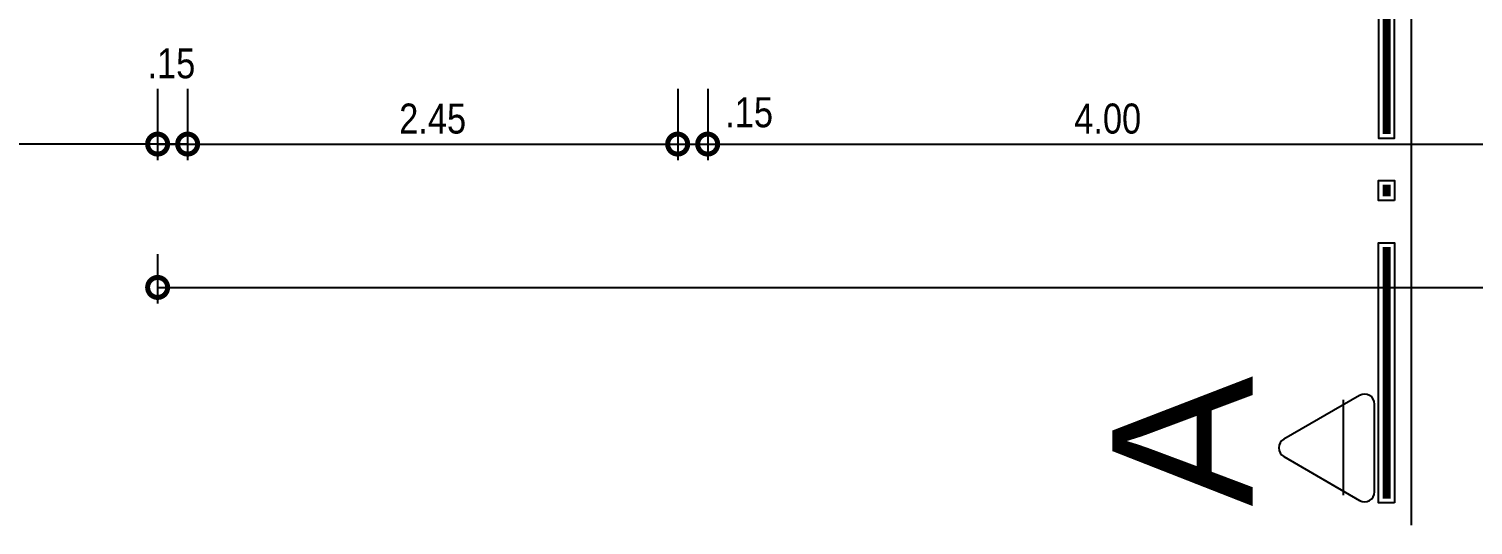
# Model space of a CAD drawing. Extents: x -109 to 1815, y -14679 to 345.
# Drawn here: x 87.94 to 95.16, y -5.56 to -3.07 of the extents above; entities that cross this region are included whole.
import ezdxf
from ezdxf.enums import TextEntityAlignment as Align

# ---------------------------------------------------------------- set-up
doc = ezdxf.new("R2010")
doc.units = 0
doc.header["$MEASUREMENT"] = 0
doc.layers.get('0').update_dxf_attribs({"linetype": 'CONTINUOUS'})
doc.layers.get('DEFPOINTS').update_dxf_attribs({"linetype": 'CONTINUOUS'})
for name, color, linetype in [('corte-esq-ext', 1, 'CONTINUOUS'), ('PORTA', 3, 'CONTINUOUS'), ('VARANDA', 1, 'CONTINUOUS')]:
    doc.layers.add(name, color=color, linetype=linetype)
doc.styles.add('CORTE', font='BOLD.SHX', dxfattribs={"height": 0.15})
doc.styles.add('PRANCHA', font='AVANT.SHX', dxfattribs={"height": 0.1})
doc.styles.add('REGUA120', font='arial.ttf')
doc.styles.add('SIMPLEX', font='techl___.ttf')
doc.dimstyles.new('50model', dxfattribs={"dimtxt": 0.15, "dimasz": 0.2, "dimexe": 0.08, "dimexo": 0.2, "dimgap": 0.05, "dimtad": 1, "dimzin": 4, "dimdsep": 46, "dimtxsty": 'SIMPLEX', "dimblk1": 'DOTSMALL', "dimblk2": 'DOTSMALL', "dimsah": 1, "dimcen": 0.2, "dimadec": 0, "dimazin": 0, "dimtfac": 1, "dimtmove": 2, "dimatfit": 3, "dimldrblk": 'DOTSMALL', "dimfxl": 1, "dimtvp": 1, "dimtolj": 1, "dimtzin": 0, "dimarcsym": 0})

# ---------------------------------------------------------------- blocks, each defined once
blk = doc.blocks.new('_DOTSMALL')
at = {"color": 0, "linetype": 'ByBlock', "ltscale": 0.05, "const_width": 0.5}
blk.add_lwpolyline([(-0.0625, 0, 1), (0.0625, 0, 1)], format="xyb", close=True, dxfattribs=at)
blk = doc.blocks.new('*D30')
at = {"layer": 'DEFPOINTS', "color": 0, "transparency": 16777216}
for p in [(88.5847, -4), (102.6847, -3.9756), (102.6847, -4.3672)]:
    blk.add_point(p, dxfattribs=at)
at = {"layer": 'PORTA', "color": 0, "lineweight": -2, "transparency": 16777216}
for p, q in [((102.6847, -4.1756), (102.6847, -4.4472)), ((88.5847, -4.2), (88.5847, -4.4472)), ((88.5847, -4.3672), (102.6847, -4.3672))]:
    blk.add_line(p, q, dxfattribs=at)
at = {"layer": 'PORTA', "color": 0, "lineweight": -2, "transparency": 16777216, "xscale": 0.2, "yscale": 0.2, "zscale": 0.2, "rotation": 180}
blk.add_blockref('_DOTSMALL', (88.5847, -4.3672), dxfattribs=at)
at = {"layer": 'PORTA', "color": 0, "lineweight": -2, "transparency": 16777216, "xscale": 0.2, "yscale": 0.2, "zscale": 0.2}
blk.add_blockref('_DOTSMALL', (102.6847, -4.3672), dxfattribs=at)
at = {"layer": 'PORTA', "color": 0, "transparency": 16777216, "insert": (95.6347, -4.2407), "char_height": 0.15, "attachment_point": 5, "style": 'SIMPLEX'}
blk.add_mtext('\\A1;14.10', dxfattribs=at)
blk = doc.blocks.new('*D24')
at = {"layer": 'DEFPOINTS', "color": 0, "transparency": 16777216}
for p in [(91.3347, -3.1736), (95.3347, -3.1736), (95.3347, -3.6502)]:
    blk.add_point(p, dxfattribs=at)
at = {"layer": 'PORTA', "color": 0, "lineweight": -2, "transparency": 16777216}
for p, q in [((91.3347, -3.3736), (91.3347, -3.7302)), ((95.3347, -3.3736), (95.3347, -3.7302)), ((91.3347, -3.6502), (95.3347, -3.6502))]:
    blk.add_line(p, q, dxfattribs=at)
at = {"layer": 'PORTA', "color": 0, "lineweight": -2, "transparency": 16777216, "xscale": 0.2, "yscale": 0.2, "zscale": 0.2, "rotation": 180}
blk.add_blockref('_DOTSMALL', (91.3347, -3.6502), dxfattribs=at)
at = {"layer": 'PORTA', "color": 0, "lineweight": -2, "transparency": 16777216, "xscale": 0.2, "yscale": 0.2, "zscale": 0.2}
blk.add_blockref('_DOTSMALL', (95.3347, -3.6502), dxfattribs=at)
at = {"layer": 'PORTA', "color": 0, "transparency": 16777216, "insert": (93.3347, -3.5236), "char_height": 0.15, "attachment_point": 5, "style": 'SIMPLEX'}
blk.add_mtext('\\A1;4.00', dxfattribs=at)
blk = doc.blocks.new('*D23')
at = {"layer": 'DEFPOINTS', "color": 0, "transparency": 16777216}
for p in [(91.1847, -3.1736), (91.3347, -3.1736), (91.3347, -3.6502)]:
    blk.add_point(p, dxfattribs=at)
at = {"layer": 'PORTA', "color": 0, "lineweight": -2, "transparency": 16777216}
for p, q in [((91.1847, -3.3736), (91.1847, -3.7302)), ((91.3347, -3.3736), (91.3347, -3.7302)), ((91.1847, -3.6502), (91.3347, -3.6502))]:
    blk.add_line(p, q, dxfattribs=at)
at = {"layer": 'PORTA', "color": 0, "lineweight": -2, "transparency": 16777216, "xscale": 0.2, "yscale": 0.2, "zscale": 0.2, "rotation": 180}
blk.add_blockref('_DOTSMALL', (91.1847, -3.6502), dxfattribs=at)
at = {"layer": 'PORTA', "color": 0, "lineweight": -2, "transparency": 16777216, "xscale": 0.2, "yscale": 0.2, "zscale": 0.2}
blk.add_blockref('_DOTSMALL', (91.3347, -3.6502), dxfattribs=at)
at = {"layer": 'PORTA', "color": 0, "transparency": 16777216, "insert": (91.542, -3.4919), "char_height": 0.15, "attachment_point": 5, "style": 'SIMPLEX'}
blk.add_mtext('\\A1;.15', dxfattribs=at)
blk = doc.blocks.new('*D22')
at = {"layer": 'DEFPOINTS', "color": 0, "transparency": 16777216}
for p in [(88.7347, -3.1736), (91.1847, -3.1736), (91.1847, -3.6502)]:
    blk.add_point(p, dxfattribs=at)
at = {"layer": 'PORTA', "color": 0, "lineweight": -2, "transparency": 16777216}
for p, q in [((88.7347, -3.3736), (88.7347, -3.7302)), ((91.1847, -3.3736), (91.1847, -3.7302)), ((88.7347, -3.6502), (91.1847, -3.6502))]:
    blk.add_line(p, q, dxfattribs=at)
at = {"layer": 'PORTA', "color": 0, "lineweight": -2, "transparency": 16777216, "xscale": 0.2, "yscale": 0.2, "zscale": 0.2, "rotation": 180}
blk.add_blockref('_DOTSMALL', (88.7347, -3.6502), dxfattribs=at)
at = {"layer": 'PORTA', "color": 0, "lineweight": -2, "transparency": 16777216, "xscale": 0.2, "yscale": 0.2, "zscale": 0.2}
blk.add_blockref('_DOTSMALL', (91.1847, -3.6502), dxfattribs=at)
at = {"layer": 'PORTA', "color": 0, "transparency": 16777216, "insert": (89.9597, -3.5235), "char_height": 0.15, "attachment_point": 5, "style": 'SIMPLEX'}
blk.add_mtext('\\A1;2.45', dxfattribs=at)
blk = doc.blocks.new('*D21')
at = {"layer": 'DEFPOINTS', "color": 0, "transparency": 16777216}
for p in [(88.5847, -3.1736), (88.7347, -3.1736), (88.7347, -3.6502)]:
    blk.add_point(p, dxfattribs=at)
at = {"layer": 'PORTA', "color": 0, "lineweight": -2, "transparency": 16777216}
for p, q in [((88.5847, -3.3736), (88.5847, -3.7302)), ((88.7347, -3.3736), (88.7347, -3.7302)), ((88.5847, -3.6502), (88.7347, -3.6502))]:
    blk.add_line(p, q, dxfattribs=at)
at = {"layer": 'PORTA', "color": 0, "lineweight": -2, "transparency": 16777216, "xscale": 0.2, "yscale": 0.2, "zscale": 0.2, "rotation": 180}
blk.add_blockref('_DOTSMALL', (88.5847, -3.6502), dxfattribs=at)
at = {"layer": 'PORTA', "color": 0, "lineweight": -2, "transparency": 16777216, "xscale": 0.2, "yscale": 0.2, "zscale": 0.2}
blk.add_blockref('_DOTSMALL', (88.7347, -3.6502), dxfattribs=at)
at = {"layer": 'PORTA', "color": 0, "transparency": 16777216, "insert": (88.6535, -3.247), "char_height": 0.15, "attachment_point": 5, "style": 'SIMPLEX'}
blk.add_mtext('\\A1;.15', dxfattribs=at)
blk = doc.blocks.new('CORTE-D')
blk.add_lwpolyline([(2.5869, 0.1347), (2.8063, 0.5146, -0.57735), (2.8929, 0.5146), (3.1123, 0.1347, -0.57735), (3.069, 0.0597), (2.6302, 0.0597, -0.57735)], format="xyb", close=True)
at = {"const_width": 0.01}
blk.add_lwpolyline([(3.0875, 0.2158), (2.6079, 0.2158)], dxfattribs=at)
for points in [[(0, -0.04), (0, 0.04), (1.3, 0.04), (1.3, -0.04)], [(1.6121, -0.04), (1.6121, 0.04), (1.5121, 0.04), (1.5121, -0.04)], [(3.1243, -0.04), (3.1243, 0.04), (1.8243, 0.04), (1.8243, -0.04)]]:
    blk.add_lwpolyline(points, close=True)
at = {"const_width": 0.02}
for points in [[(0.03, -0.01), (0.03, 0.01), (1.27, 0.01), (1.27, -0.01)], [(1.5821, -0.01), (1.5821, 0.01), (1.5421, 0.01), (1.5421, -0.01)], [(3.0943, -0.01), (3.0943, 0.01), (1.8543, 0.01), (1.8543, -0.01)]]:
    blk.add_lwpolyline(points, close=True, dxfattribs=at)
for tag, height, style, p in [('01', 0.15, 'CORTE', (2.8491, 0.2402)), ('00/00', 0.1, 'PRANCHA', (2.8518, 0.0912))]:
    blk.add_attdef(tag, text='', height=height, dxfattribs=dict(style=style)).set_placement(p, align=Align.CENTER)
blk = doc.blocks.new('*D99')
at = {"layer": 'DEFPOINTS', "color": 0, "transparency": 16777216}
for p in [(84.6597, -2.726), (88.7347, -3.1736), (84.6597, -3.6502)]:
    blk.add_point(p, dxfattribs=at)
at = {"layer": 'PORTA', "color": 0, "lineweight": -2, "transparency": 16777216}
for p, q in [((84.6597, -2.926), (84.6597, -3.7302)), ((88.7347, -3.3736), (88.7347, -3.7302)), ((88.7347, -3.6502), (84.6597, -3.6502))]:
    blk.add_line(p, q, dxfattribs=at)
at = {"layer": 'PORTA', "color": 0, "lineweight": -2, "transparency": 16777216, "xscale": 0.2, "yscale": 0.2, "zscale": 0.2, "rotation": 180}
blk.add_blockref('_DOTSMALL', (84.6597, -3.6502), dxfattribs=at)
at = {"layer": 'PORTA', "color": 0, "lineweight": -2, "transparency": 16777216, "xscale": 0.2, "yscale": 0.2, "zscale": 0.2}
blk.add_blockref('_DOTSMALL', (88.7347, -3.6502), dxfattribs=at)
at = {"layer": 'PORTA', "color": 0, "transparency": 16777216, "insert": (86.6972, -3.5233), "char_height": 0.15, "attachment_point": 5, "style": 'SIMPLEX'}
blk.add_mtext('\\A1;4.08', dxfattribs=at)

msp = doc.modelspace()

# ---------------------------------------------------------------- linework, layer by layer
at = {"layer": 'corte-esq-ext'}
msp.add_line((94.8531, -5.5561), (94.8531, 12.9398), dxfattribs=at)

# ---------------------------------------------------------------- block references
at = {"layer": 'VARANDA', "xscale": -1, "rotation": 90}
msp.add_blockref('CORTE-D', (94.729, -2.3202), dxfattribs=at)

# ---------------------------------------------------------------- texts
at = {"layer": 'PORTA', "color": 3, "style": 'REGUA120'}
msp.add_text('A', height=0.7, rotation=90, dxfattribs=at).set_placement((94.0586, -5.4626))

# ---------------------------------------------------------------- dimensions: what is measured, and where the dimension line sits
at = {"layer": 'PORTA', "color": 1}
for base, p1, p2, picture, middle in [((84.6597177051, -3.6501599035), (88.7347177051, -3.1736310013), (84.6597177051, -2.7259921953), '*D99', (86.6972177051, -3.5232958684)), ((91.1847, -3.6502), (88.7347, -3.1736), (91.1847, -3.1736), '*D22', (89.9597, -3.5235)), ((95.3347, -3.6502), (91.3347, -3.1736), (95.3347, -3.1736), '*D24', (93.3347, -3.5236)), ((102.6847, -4.3672), (88.5847, -4), (102.6847, -3.9756), '*D30', (95.6347, -4.2407))]:
    dim = msp.add_linear_dim(base=base, p1=p1, p2=p2, dimstyle='50model', dxfattribs=at)
    dim.commit()
    dim.dimension.update_dxf_attribs({"geometry": picture, "text_midpoint": middle})
for base, p1, p2, picture, middle in [((88.7347, -3.6502), (88.5847, -3.1736), (88.7347, -3.1736), '*D21', (88.6535, -3.247)), ((91.3347, -3.6502), (91.1847, -3.1736), (91.3347, -3.1736), '*D23', (91.542, -3.4919))]:
    dim = msp.add_linear_dim(base=base, p1=p1, p2=p2, dimstyle='50model', dxfattribs=at)
    dim.commit()
    dim.dimension.update_dxf_attribs({"geometry": picture, "text_midpoint": middle, "dimtype": 160})

doc.saveas('drawing.dxf')
